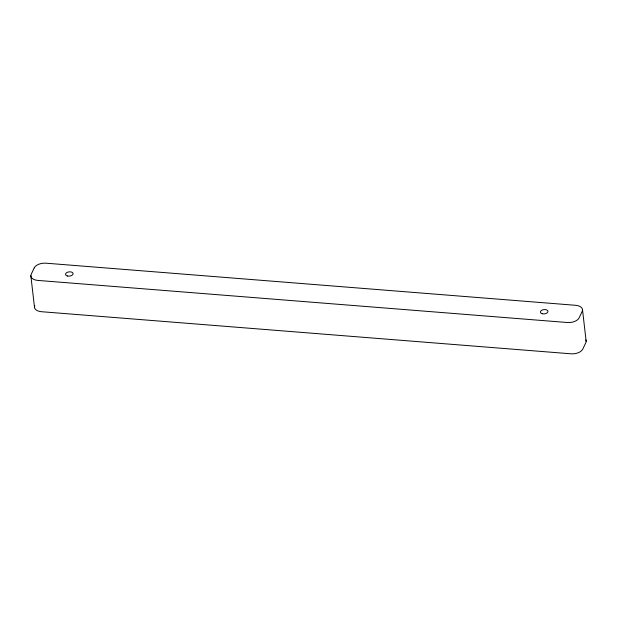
<?xml version="1.0" encoding="UTF-8"?>
<svg xmlns="http://www.w3.org/2000/svg" width="617" height="617" viewBox="0 0 617 617"><rect width="100%" height="100%" fill="white"/><g stroke="black" fill="none" stroke-linecap="round" stroke-linejoin="round"><path stroke-width="0.93" d="M582.533 309.989L586.15 341.278M30.85 275.722L34.467 307.011M34.814 305.592A9.525 5.352 -6.6 0 0 41.401 311.701L571.072 353.811A9.525 5.352 -6.6 0 0 582.749 349.153L585.803 342.697A9.525 5.352 -6.6 0 0 585.849 339.905M34.251 267.847L31.197 274.303A9.525 5.352 -6.6 0 0 37.784 280.411L567.455 322.521A9.525 5.352 -6.6 0 0 579.132 317.863L582.186 311.408A9.525 5.352 -6.6 0 0 575.599 305.299L45.928 263.189A9.525 5.352 -6.6 0 0 34.251 267.847M67.376 275.992A3.81 2.144 -6.6 0 0 73.099 273.709A3.81 2.144 -6.6 0 0 67.446 272.259A3.81 2.144 -6.6 0 0 67.376 275.992M542.258 313.745A3.81 2.144 -6.6 0 0 547.981 311.462A3.81 2.144 -6.6 0 0 542.328 310.012A3.81 2.144 -6.6 0 0 542.258 313.745"/></g></svg>
